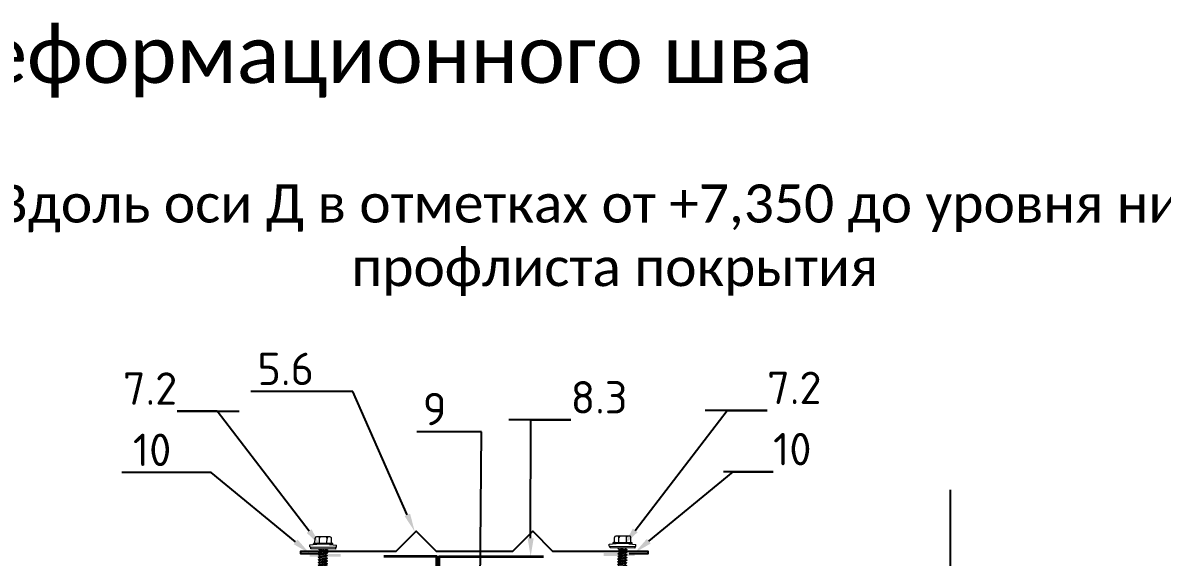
# Model space of a CAD drawing. Header units: millimetres. Extents: x -3689 to 3021565, y -698052 to -604547.
# Drawn here: x 2758079 to 2758677, y -667016 to -666736 of the extents above; entities that cross this region are included whole.
import ezdxf
from ezdxf import colors
from ezdxf.entities.mleader import LeaderData, LeaderLine
from ezdxf.math import Vec2, Vec3

# ---------------------------------------------------------------- set-up
doc = ezdxf.new("R2010")
doc.units = ezdxf.units.MM
doc.header["$PDMODE"] = 35
doc.linetypes.add('CENTER', pattern=[50.800000000000004, 31.75, -6.35, 6.35, -6.35])
doc.layers.get('0').update_dxf_attribs({"lineweight": 0})
doc.layers.get('Defpoints').update_dxf_attribs({"color": 4})
for name, color, linetype in [('A-DOOR-IDEN', 12, 'Continuous'), ('A-FLOR-IDEN', 14, 'Continuous'), ('A-WALL-PATT', 181, 'Continuous'), ('S-GRID', 133, 'CENTER'), ('S-METL', 14, 'Continuous'), ('S-WALL-PATT', 181, 'Continuous')]:
    doc.layers.add(name, color=color, linetype=linetype)
doc.layers.add('A-FLOR-DIMS', color=133, linetype='Continuous', lineweight=0)
doc.styles.add('Calibri', font='calibri.ttf')
doc.styles.add('GOST 2.304', font='CS_Gost2304.shx')
doc.styles.add('ЕСКД', font='isocpeur.ttf')
doc.dimstyles.new('001.5', dxfattribs={"dimscale": 10, "dimtxt": 1.5, "dimasz": 0.7, "dimexe": 0.5, "dimexo": 0, "dimgap": 0.3, "dimtad": 1, "dimdec": 0, "dimrnd": 0.001, "dimtxsty": 'GOST 2.304', "dimblk": 'ARCHTICK', "dimcen": 0, "dimdle": 0.5, "dimclrd": 256, "dimclre": 256, "dimclrt": 256, "dimadec": 0, "dimazin": 2, "dimtfac": 0.75, "dimtdec": 0, "dimtmove": 1, "dimatfit": 3, "dimfxl": 1, "dimtolj": 1, "dimarcsym": 0})

# ---------------------------------------------------------------- blocks, each defined once
blk = doc.blocks.new('_ARCHTICK')
at = {"color": 0, "linetype": 'ByBlock', "const_width": 0.15}
blk.add_lwpolyline([(-0.5, -0.5), (0.5, 0.5)], dxfattribs=at)
blk = doc.blocks.new('*D595')
at = {"layer": 'A-FLOR-DIMS', "lineweight": -2, "ltscale": 10, "transparency": 16777216}
for p, q in [((2758565.491546376, -666981.1369275539), (2758565.491546376, -667378.5630404346)), ((2758745.794077674, -667030.1082602887), (2758745.794077674, -667378.5630404346)), ((2758560.491546376, -667373.5630404346), (2758750.794077674, -667373.5630404346))]:
    blk.add_line(p, q, dxfattribs=at)
at = {"layer": 'Defpoints', "color": 0, "ltscale": 10, "transparency": 16777216}
for p in [(2758565.491546376, -666981.1369275539), (2758745.794077674, -667030.1082602887), (2758745.794077674, -667373.5630404346)]:
    blk.add_point(p, dxfattribs=at)
at = {"layer": 'A-FLOR-DIMS', "lineweight": -2, "ltscale": 10, "transparency": 16777216, "xscale": 7, "yscale": 7, "zscale": 7, "rotation": 180}
blk.add_blockref('_ARCHTICK', (2758565.491546376, -667373.5630404346), dxfattribs=at)
at = {"layer": 'A-FLOR-DIMS', "lineweight": -2, "ltscale": 10, "transparency": 16777216, "xscale": 7, "yscale": 7, "zscale": 7}
blk.add_blockref('_ARCHTICK', (2758745.794077674, -667373.5630404346), dxfattribs=at)
at = {"layer": 'A-FLOR-DIMS', "ltscale": 10, "transparency": 16777216, "insert": (2758655.642812025, -667363.0630404346), "char_height": 15, "attachment_point": 5, "style": 'GOST 2.304'}
blk.add_mtext('\\A1;180', dxfattribs=at)
blk = doc.blocks.new('НФ58')
blk.add_lwpolyline([(81.2132034355891, -1), (91.2132034355891, -1), (91.2132034355891, 0), (41.21320343558909, 0), (30.60660171776544, 10.60660171776544), (20, 0), (-20, 0), (-30.60660171782365, 10.60660171776544), (-41.21320343558909, 0), (-91.2132034355891, 0), (-91.2132034355891, -1), (-81.2132034355891, -1)])
blk = doc.blocks.new('*U530')
at = {"lineweight": 0}
blk.add_hatch(color=0, dxfattribs=at).paths.add_polyline_path([(6.500028934155127, -0.9992351740365836), (-6.500028934155127, -0.9992351740365865), (-6.500028934155127, -1.443296356685747e-15), (6.500028934155127, 1.443296356685747e-15)])
at = {"color": 0, "lineweight": 0}
for p, q in [((-1.75979577822, 17.76911293662852), (0.0001427191382348255, 19.00156603410142)), ((0.0001427191382348255, 19.00156603410142), (1.760204217272982, 17.76928860001499)), ((2.464332430994543, 12.81131470232504), (-2.463710926611387, 11.94262127106777)), ((-1.75969064364472, 12.34904072748032), (-2.463710926611387, 11.94262127106777)), ((1.269850955752187, 14.00874446512899), (-2.463640661277172, 13.35062126943376)), ((-1.759620378325057, 13.75704072578811), (-2.463640661277172, 13.35062126943376)), ((-1.759660946023363, 12.94413154770155), (-2.463640661277172, 13.35062126943376)), ((-1.75979577822, 17.77512051083614), (-1.759595558345612, 13.76304829795845)), ((1.760312148020601, 12.4048952459707), (-1.759731211357578, 11.53613154939376)), ((1.760352715740735, 13.21780442399904), (-1.75969064364472, 12.34904072748032)), ((-1.759660946016087, 12.94413154770155), (-1.75969064364472, 12.34904072748032)), ((1.760382413362092, 13.81289524427848), (-1.759660946016087, 12.94413154770155)), ((-0.73936477863754, 14.00884473376209), (-1.759620378303229, 13.75704072578811)), ((2.112392185430505, 14.00870241870871), (-0.73936477863754, 14.00884473376209)), ((1.760204217280258, 17.77529617422261), (1.760392185868111, 14.00871998502408)), ((1.760312148035152, 12.4048952459707), (1.760281366463457, 11.78808375616791)), ((2.464332430994543, 12.81131470232504), (1.760312148020601, 12.4048952459707)), ((1.760382413362092, 13.81289524427848), (1.760351631783121, 13.19608375453391)), ((2.464332430994543, 12.81131470232504), (1.760352715740735, 13.21780442399904)), ((2.099570586164188, 14.00870305852732), (1.760382413362092, 13.81289524427848)), ((2.464051369635853, 7.179314708977475), (-2.463991987948249, 6.31062127777841)), ((-1.759971704996135, 6.717040734132754), (-2.463991987948249, 6.31062127777841)), ((-1.760012272723545, 5.904131556046196), (-2.463991987948249, 6.31062127777841)), ((2.464121634970069, 8.587314707343468), (-2.463921722635862, 7.718621276086197)), ((-1.759901439669195, 8.12504073244054), (-2.463921722635862, 7.718621276086197)), ((-1.759942007382053, 7.312131554412192), (-2.463921722635862, 7.718621276086197)), ((2.46419190031156, 9.995314705651255), (-2.46385145729437, 9.126621274393985)), ((-1.759831174327704, 9.533040730806535), (-2.46385145729437, 9.126621274393985)), ((-1.759871742040562, 8.720131552719979), (-2.46385145729437, 9.126621274393985)), ((2.464262165653051, 11.40331470395904), (-2.463781191952878, 10.53462127275998)), ((-1.759760908986212, 10.94104072911432), (-2.463781191952878, 10.53462127275998)), ((-1.75980147669907, 10.12813155108597), (-2.463781191952878, 10.53462127275998)), ((-1.759731211357578, 11.53613154939376), (-2.463710926611387, 11.94262127106777)), ((1.760001389040553, 6.177804432401901), (-1.760041970337626, 5.309040735766758)), ((1.760031086669186, 6.772895252623131), (-1.760012272716269, 5.904131556046196)), ((-1.759942007374777, 7.312131554412192), (-1.7599727889683, 6.695320064609406)), ((1.760071654382044, 7.585804430709688), (-1.759971704996135, 6.717040734132754)), ((1.760101352010678, 8.180895250989126), (-1.759942007374777, 7.312131554412192)), ((1.760141919723536, 8.993804429017475), (-1.759901439669195, 8.12504073244054)), ((-1.759871742040562, 8.720131552719979), (-1.759901439669195, 8.12504073244054)), ((1.760171617337617, 9.588895249296913), (-1.759871742040562, 8.720131552719979)), ((1.760212185057751, 10.40180442732526), (-1.759831174327704, 9.533040730806535)), ((-1.75980147669907, 10.12813155108597), (-1.759831174327704, 9.533040730806535)), ((1.760241882679109, 10.99689524766291), (-1.75980147669907, 10.12813155108597)), ((1.760282450399243, 11.80980442569126), (-1.759760908986212, 10.94104072911432)), ((-1.759731211357578, 11.53613154939376), (-1.759760908986212, 10.94104072911432)), ((1.760031086669186, 6.772895252623131), (1.760000305097491, 6.156083762820346)), ((2.463981104301637, 5.771314710669687), (1.760001389040553, 6.177804432343693)), ((2.464051369635853, 7.179314708977475), (1.760031086669186, 6.772895252623131)), ((1.760101352010678, 8.180895250989126), (1.760070570438983, 7.564083761186341)), ((2.464051369635853, 7.179314708977475), (1.760071654382044, 7.585804430709688)), ((2.464121634970069, 8.587314707343468), (1.760101352010678, 8.180895250989126)), ((1.760171617352169, 9.588895249296913), (1.760140835780474, 8.972083759494128)), ((2.464121634970069, 8.587314707343468), (1.76014191971626, 8.993804429017475)), ((2.46419190031156, 9.995314705651255), (1.760171617337617, 9.588895249296913)), ((1.760241882693661, 10.99689524766291), (1.760211101121966, 10.38008375786012)), ((2.46419190031156, 9.995314705651255), (1.760212185057751, 10.40180442732526)), ((2.464262165653051, 11.40331470395904), (1.760241882679109, 10.99689524766291)), ((2.464262165653051, 11.40331470395904), (1.760282450399243, 11.80980442569126)), ((2.46377030829899, 1.547314715688118), (-2.464273049314216, 0.6786212844308461)), ((-1.760252766340273, 1.085040740785189), (-2.46427304930694, 0.6786212844308461)), ((-1.760293334060407, 0.2721315627568398), (-2.464273049314216, 0.6786212844308461)), ((2.463840573640482, 2.955314713995905), (-2.464202783972724, 2.086621282796841)), ((-1.760182501006057, 2.493040739151184), (-2.464202783972724, 2.086621282796841)), ((-1.760223068718916, 1.680131561064627), (-2.464202783972724, 2.086621282796841)), ((2.463910838960146, 4.363314712303692), (-2.464132518631233, 3.494621281104628)), ((-1.760112235679118, 3.901040737458971), (-2.464132518631233, 3.494621281104628)), ((-1.760152803377424, 3.088131559430622), (-2.464132518631233, 3.494621281104628)), ((2.463981104301637, 5.771314710669687), (-2.464062253289741, 4.902621279470623)), ((-1.760041970337626, 5.309040735766758), (-2.464062253289741, 4.902621279470623)), ((-1.760082538043208, 4.496131557738409), (-2.464062253289741, 4.902621279470623)), ((-1.760293334053131, 0.2721315627568398), (-1.76030691460619, -3.908666534005322e-16)), ((1.759750025339599, 1.140895259333775), (-1.760293334053131, 0.2721315627568398)), ((1.759790593045182, 1.953804437362124), (-1.760252766332997, 1.085040740785189)), ((-1.76022306871164, 1.680131561064627), (-1.760252766340273, 1.085040740785189)), ((1.759820290666539, 2.548895257641562), (-1.760223068718916, 1.680131561064627)), ((1.759860858379397, 3.361804435728119), (-1.760182501006057, 2.493040739151184)), ((-1.760152803377424, 3.088131559430622), (-1.760182501006057, 2.493040739151184)), ((1.759890556000755, 3.95689525594935), (-1.760152803377424, 3.088131559430622)), ((1.759931123720889, 4.769804434035906), (-1.760112235664566, 3.901040737458971)), ((-1.760082538035932, 4.496131557738409), (-1.760112235679118, 3.901040737458971)), ((1.759960821342246, 5.364895254315344), (-1.760082538043208, 4.496131557738409)), ((-1.760012272716269, 5.904131556046196), (-1.760043054287964, 5.287320066301619)), ((1.75972032770369, 0.545804439054337), (-0.4517616882585572, -1.003112455896365e-16)), ((2.463700042957499, 0.1393147173803305), (1.673376388229372, 3.715641990152666e-16)), ((1.759750025339599, 1.140895259333775), (1.759719243746076, 0.5240837695309898)), ((2.463700042957499, 0.1393147173803305), (1.75972032770369, 0.545804439054337)), ((2.46377030829899, 1.547314715688118), (1.759750025339599, 1.140895259333775)), ((1.759820290673815, 2.548895257641562), (1.759789509087568, 1.932083767896985)), ((2.46377030829899, 1.547314715688118), (1.759790593037906, 1.953804437362124)), ((2.463840573640482, 2.955314713995905), (1.759820290666539, 2.548895257641562)), ((1.759890556000755, 3.95689525594935), (1.75985977442906, 3.340083766204772)), ((2.463840573640482, 2.955314713995905), (1.759860858379397, 3.361804435728119)), ((2.463910838960146, 4.363314712303692), (1.759890556000755, 3.95689525594935)), ((1.759960821342246, 5.364895254315344), (1.759930039755999, 4.748083764512558)), ((2.463910838960146, 4.363314712303692), (1.759931123720889, 4.769804434035906)), ((2.463981104301637, 5.771314710669687), (1.759960821327694, 5.364895254315344)), ((2.463700042957499, 0.1393147173803305), (2.222372062249633, 4.934657265586468e-16)), ((6.499971000332154, 0.001566034101416869), (6.500028934155127, -0.9992351740365836)), ((-6.999971091820045, -0.9992351740365866), (-6.999913204039332, -1.999240946024658)), ((7.000028934984586, -0.9992351740365835), (-6.999971091820045, -0.9992351740365866)), ((-6.999971091820045, -0.9992351740365866), (-6.999971091820045, -1.999235174036587)), ((-3.372512593312422, -2.360930037742948), (-6.999971091820045, -1.999235174036587)), ((-5.042529794140137, -2.36092890793225), (4.957470193156043, -2.360429864318575)), ((-5.042529794140137, -2.36092890793225), (-5.042504841956543, -2.860928907291965)), ((-5.042504841956543, -2.860928907291965), (4.957495145325085, -2.860429863678291)), ((-4.372512593326974, -2.360930037742948), (4.28745299234288, -2.360428734507877)), ((-4.372466748827719, -3.152888939424885), (-4.372330301179318, -5.510008432378529)), ((-2.01065795654722, -3.152687751920895), (-2.010521505289943, -5.509871713235045)), ((-2.010653540746716, -3.228970242373181), (-2.010521505289943, -5.509871713235045)), ((1.925690043317446, -3.152571722050198), (1.925826488215536, -5.509643848228735)), ((7.000086822110463, -1.99922954221256), (3.287452992371983, -2.360428734507877)), ((4.287498841193157, -3.152463260455988), (4.287635284337741, -5.509507129143458)), ((4.957470193156043, -2.360429864318575), (4.957495145325085, -2.860429863678291)), ((7.000028934984586, -0.9992351740365835), (7.000086822103187, -1.99922954221256)), ((7.000028934991862, -0.9992351740365835), (7.000028934991862, -1.999235174036584)), ((-3.58501512947987, -6.297232458076908), (3.50041125866119, -6.296822300821078))]:
    blk.add_line(p, q, dxfattribs=at)
blk.add_lwpolyline([(6.500028934155127, -0.9992351740365836), (-6.500028934155127, -0.9992351740365865), (-6.500028934155127, -1.443296356685747e-15), (6.500028934155127, 1.443296356685747e-15)], close=True, dxfattribs=at)
for centre, start, end in [((-3.585060702433111, -5.509962859388908), 180.0033167038442, 270.0033167042611), ((-2.797791103977942, -5.509917286399288), 270.0033167042611, 0.003316703844216687), ((-1.22325190653646, -5.509826140245424), 180.0033167038442, 270.0033167042611), ((1.138556889469329, -5.509689421276563), 270.0033167042611, 0.003316703844216687), ((2.713096086903535, -5.509598275122698), 180.0033167038442, 270.0033167042611), ((3.500365685649742, -5.509552702133078), 270.0033167042611, 0.003316703844216687)]:
    blk.add_arc(centre, 0.7872696000000154, start, end, dxfattribs=at)
at = {"color": 0, "lineweight": 0, "extrusion": (0, 0, -1)}
for centre, major_axis, ratio, start_param, end_param in [((-5.164466747446568, -3.152934786339758), (-0.4695426015677405, -0.6378038454834557), 0.9999999999521482, 3.7001413829075, 4.077737360034711), ((-1.218657958088442, -3.152737986587455), (-0.4695426016314956, -0.6378038455700573), 0.9999999998798036, 0.9361447064777346, 1.313740683556781), ((1.133690044815013, -3.152620782959275), (-0.4695426015914638, -0.6378038455156804), 0.9999999999951029, 3.700141382885612, 4.077737360014203), ((5.079498840263115, -3.152423982799518), (-0.469542601613166, -0.6378038455451589), 0.9999999999374978, 0.9361447064519131, 1.313740683536806)]:
    blk.add_ellipse(centre, major_axis=major_axis, ratio=ratio, start_param=start_param, end_param=end_param, dxfattribs=at)
at = {"color": 0, "lineweight": 0, "extrusion": (0, 0, -0.9999999999999999)}
for centre, major_axis, ratio, start_param, end_param in [((-2.802657956068287, -3.152817035093905), (-0.4695426015830329, -0.6378038455042281), 0.9999999999820529, 3.700141382891477, 4.077737359997727), ((2.717690042794858, -3.152541734511033), (-0.469542601635972, -0.6378038455761381), 0.9999999998681064, 0.9361447064850439, 1.31374068359107)]:
    blk.add_ellipse(centre, major_axis=major_axis, ratio=ratio, start_param=start_param, end_param=end_param, dxfattribs=at)
at = {"color": 0, "lineweight": 0}
blk.add_open_spline([(0.0001427191455107831, 19.00156603415963), (0.05083747002936031, 18.23320035467623), (0.1406947712312066, 16.87125922471751), (0.8799432696832777, 15.33543048088905), (1.551164845863238, 14.82059633685276), (1.760358575389543, 14.67621029395378)], degree=3, knots=[0, 0, 0, 0, 2.306624246534305, 4.088530392190128, 4.845953933886731, 4.845953933886731, 4.845953933886731, 4.845953933886731], dxfattribs=at)
blk = doc.blocks.new('*U529')
at = {"color": 0, "rotation": 270}
blk.add_blockref('*U530', (0, -3.641531520770513e-12), dxfattribs=at)

msp = doc.modelspace()

# ---------------------------------------------------------------- hatches: boundary and pattern name
at = {"layer": 'S-WALL-PATT', "lineweight": 0, "ltscale": 10}
h = msp.add_hatch(color=250, dxfattribs=at)
h.dxf.hatch_style = 1
h.paths.add_polyline_path([(2758229.49940709, -667014.6353724177), (2758229.49940709, -667016.1470201607), (2758245.729769953, -667016.1470201607), (2758245.729769953, -667014.6353724177)])
h = msp.add_hatch(color=250, dxfattribs=at)
h.dxf.hatch_style = 1
h.paths.add_polyline_path([(2758399.965013939, -667014.2550624937), (2758399.965013939, -667015.7667102367), (2758383.734651077, -667015.7667102367), (2758383.734651077, -667014.2550624937)])

# ---------------------------------------------------------------- linework, layer by layer
at = {"layer": 'A-WALL-PATT', "color": 250, "lineweight": 35, "ltscale": 10}
msp.add_lwpolyline([(2758268.399418036, -667015.896812945), (2758296.049089403, -667015.896812945), (2758296.049089403, -667041.3174743768), (2758297.379656004, -667041.3174743768), (2758297.379656004, -667016.0740145717), (2758352.235476539, -667016.0740145717)], dxfattribs=at)
at = {"layer": 'S-GRID', "color": 250, "ltscale": 5}
msp.add_line((2758565.491546376, -666981.1369275539), (2758565.491546376, -667462.3549811665), dxfattribs=at)

# ---------------------------------------------------------------- block references
at = {"layer": 'S-METL', "color": 250}
msp.add_blockref('НФ58', (2758315.914324398, -667013.4128813705), dxfattribs=at)
at = {"layer": 'S-METL', "color": 250, "rotation": 269.2309881253707}
for p in [(2758236.458228156, -667012.0091372593), (2758393.603946777, -667011.6288273353)]:
    msp.add_blockref('*U529', p, dxfattribs=at)

# ---------------------------------------------------------------- texts
at = {"layer": 'A-DOOR-IDEN', "color": 250, "linetype": 'ByBlock', "ltscale": 500, "attachment_point": 5, "style": 'Calibri'}
for s, insert, char_height, width in [('Узлы крепления сэндвич-панелей в плане, в зоне деформационного шва', (2757763.882430757, -666756.5260073894), 30, 1605.070197592198), ('Вдоль оси Д в отметках от +7,350 до уровня низа профлиста покрытия', (2758389.543054413, -666850.1096476603), 20, 692.3264608246973)]:
    msp.add_mtext(s, dxfattribs=dict(at, insert=insert, char_height=char_height, width=width))

# ---------------------------------------------------------------- dimensions: what is measured, and where the dimension line sits
at = {"layer": 'A-FLOR-DIMS', "color": 250, "ltscale": 10}
dim = msp.add_linear_dim(base=(2758745.794077674, -667373.5630404346), p1=(2758565.491546376, -666981.1369275539), p2=(2758745.794077674, -667030.1082602887), dimstyle='001.5', dxfattribs=at)
dim.commit()
dim.dimension.update_dxf_attribs({"geometry": '*D595', "text_midpoint": (2758655.642812025, -667363.0630404346)})

# ---------------------------------------------------------------- leaders
at = {"layer": 'A-FLOR-IDEN', "color": 250}
ml = msp.add_multileader_mtext('Standard', dxfattribs=at)
ml.set_content('5.6', color=250, style='ЕСКД')
ml.set_leader_properties()
ml.build(insert=Vec2(0, 0))
ml.multileader.update_dxf_attribs({"text_left_attachment_type": 6, "text_right_attachment_type": 6, "dogleg_length": 20.96987534605703, "arrow_head_size": 9.600000000000001})
ctx = ml.context
ctx.base_point, ctx.char_height, ctx.arrow_head_size, ctx.landing_gap_size, ctx.plane_origin, ctx.plane_x_axis, ctx.plane_y_axis = Vec3(2758205.629065566, -666929.5208469644), 17, 9.600000000000001, 0, Vec3(2758306.753583326, -667004.3194751635), Vec3(1, 2.258681448315656e-12), Vec3(-2.258681448315656e-12, 1)
ctx.left_attachment, ctx.right_attachment = 6, 6
notes = []
notes.append((ctx, [(0, (1, 1, 0), (2758252.098940912, -666929.5208469644), (-1, -2.258681448315656e-12), 20.96987534605703, [(0, [(2758284.571725291, -667002.9506381417)], 0, [])])]))
ctx.mtext.insert, ctx.mtext.text_direction, ctx.mtext.rotation, ctx.mtext.width, ctx.mtext.flow_direction = Vec3(2758201.985165195, -666909.1208469645), Vec3(1, 2.258882650657248e-12), 2.258882650657248e-12, 204.6047927077777, 5
ml = msp.add_multileader_mtext('Standard', dxfattribs=at)
ml.set_content('7.2', color=250, style='ЕСКД')
ml.set_leader_properties()
ml.build(insert=Vec2(0, 0))
ml.multileader.update_dxf_attribs({"text_left_attachment_type": 6, "text_right_attachment_type": 6, "dogleg_length": 20.96987534605703, "arrow_head_size": 9.600000000000001})
ctx = ml.context
ctx.base_point, ctx.char_height, ctx.arrow_head_size, ctx.landing_gap_size, ctx.plane_origin = Vec3(2758134.430765525, -666939.8389821583), 17, 9.600000000000001, 0, Vec3(2758219.539628576, -667041.3067168528)
ctx.left_attachment, ctx.right_attachment, ctx.text_align_type = 6, 6, 2
notes.append((ctx, [(0, (1, 1, 0), (2758180.90064087, -666939.8389821583), (-1, 0), 20.96987534605703, [(0, [(2758235.026024517, -667010.305416655)], 0, [])])]))
ctx.mtext.insert, ctx.mtext.width, ctx.mtext.alignment, ctx.mtext.flow_direction = Vec3(2758159.930765525, -666919.4389821583), 77.51149692218215, 3, 5
ml = msp.add_multileader_mtext('Standard', dxfattribs=at)
ml.set_content('7.2', color=250, style='ЕСКД')
ml.set_leader_properties()
ml.build(insert=Vec2(0, 0))
ml.multileader.update_dxf_attribs({"text_left_attachment_type": 6, "text_right_attachment_type": 6, "dogleg_length": 20.96987534605703, "arrow_head_size": 9.600000000000001})
ctx = ml.context
ctx.base_point, ctx.char_height, ctx.arrow_head_size, ctx.landing_gap_size, ctx.plane_origin = Vec3(2758469.533655505, -666939.4586722343), 17, 9.600000000000001, 0, Vec3(2758409.924792453, -667040.9264069288)
ctx.left_attachment, ctx.right_attachment = 6, 6
notes.append((ctx, [(0, (1, 1, 0), (2758448.563780159, -666939.4586722343), (1, 0), 20.96987534605703, [(0, [(2758394.438396513, -667009.925106731)], 0, [])])]))
ctx.mtext.insert, ctx.mtext.width, ctx.mtext.flow_direction = Vec3(2758469.533655505, -666919.0586722343), 77.51149692218215, 5
ml = msp.add_multileader_mtext('Standard', dxfattribs=at)
ml.set_content('8.3', color=250, style='ЕСКД')
ml.set_leader_properties()
ml.build(insert=Vec2(0, 0))
ml.multileader.update_dxf_attribs({"text_left_attachment_type": 6, "text_right_attachment_type": 6, "dogleg_length": 20.96987534605703, "arrow_head_size": 9.600000000000001})
ctx = ml.context
ctx.base_point, ctx.char_height, ctx.arrow_head_size, ctx.landing_gap_size, ctx.plane_origin = Vec3(2758366.41989681, -666944.4285301532), 17, 9.600000000000001, 0, Vec3(2758328.086656384, -667048.4994448703)
ctx.left_attachment, ctx.right_attachment = 6, 6
notes.append((ctx, [(0, (1, 1, 0), (2758345.450021464, -666944.4285301532), (1, 0), 20.96987534605703, [(0, [(2758345.406478177, -667016.0740145717)], 0, [])])]))
ctx.mtext.insert, ctx.mtext.width, ctx.mtext.flow_direction = Vec3(2758366.41989681, -666924.0285301532), 77.51149692218215, 5
ml = msp.add_multileader_mtext('Standard', dxfattribs=at)
ml.set_content('9', color=250, style='ЕСКД')
ml.set_leader_properties()
ml.build(insert=Vec2(0, 0))
ml.multileader.update_dxf_attribs({"text_left_attachment_type": 6, "text_right_attachment_type": 6, "dogleg_length": 20.96987534605703, "arrow_head_size": 9.600000000000001})
ctx = ml.context
ctx.base_point, ctx.char_height, ctx.arrow_head_size, ctx.landing_gap_size, ctx.plane_origin = Vec3(2758290.219121499, -666950.6066756533), 17, 9.600000000000001, 0, Vec3(2758344.036954766, -667063.438790839)
ctx.left_attachment, ctx.right_attachment = 6, 6
notes.append((ctx, [(1, (1, 1, 0), (2758319.688996844, -666950.6066756533), (-1, 0), 20.96987534605703, [(0, [(2758318.722557283, -667043.69654556)], 0, [])])]))
ctx.mtext.insert, ctx.mtext.width, ctx.mtext.flow_direction = Vec3(2758288.786881304, -666930.2066756533), 77.51149692218215, 5
ml = msp.add_multileader_mtext('Standard', dxfattribs=at)
ml.set_content('10', color=250, style='ЕСКД')
ml.set_leader_properties()
ml.build(insert=Vec2(0, 0))
ml.multileader.update_dxf_attribs({"text_left_attachment_type": 6, "text_right_attachment_type": 6, "dogleg_length": 20.96987534605703, "arrow_head_size": 9.600000000000001})
ctx = ml.context
ctx.base_point, ctx.char_height, ctx.arrow_head_size, ctx.landing_gap_size, ctx.plane_origin = Vec3(2758139.827072068, -666971.9936018283), 17, 9.600000000000001, 0, Vec3(2758187.839684131, -667041.3067168528)
ctx.left_attachment, ctx.right_attachment, ctx.text_align_type = 6, 6, 2
notes.append((ctx, [(0, (1, 1, 0), (2758177.796947414, -666971.9936018283), (-1, 0), 20.96987534605703, [(0, [(2758229.4712766, -667014.4594284019)], 0, [])])]))
ctx.mtext.insert, ctx.mtext.width, ctx.mtext.alignment, ctx.mtext.flow_direction = Vec3(2758156.827072067, -666951.5936018284), 77.51149692218215, 3, 5
ml = msp.add_multileader_mtext('Standard', dxfattribs=at)
ml.set_content('10', color=250, style='ЕСКД')
ml.set_leader_properties()
ml.build(insert=Vec2(0, 0))
ml.multileader.update_dxf_attribs({"text_left_attachment_type": 6, "text_right_attachment_type": 6, "dogleg_length": 20.96987534605703, "arrow_head_size": 9.600000000000001})
ctx = ml.context
ctx.base_point, ctx.char_height, ctx.arrow_head_size, ctx.landing_gap_size, ctx.plane_origin = Vec3(2758472.637348962, -666971.6132919043), 17, 9.600000000000001, 0, Vec3(2758441.624736899, -667040.9264069288)
ctx.left_attachment, ctx.right_attachment = 6, 6
notes.append((ctx, [(0, (1, 1, 0), (2758451.667473616, -666971.6132919043), (1, 0), 20.96987534605703, [(0, [(2758399.993144429, -667014.0791184779)], 0, [])])]))
ctx.mtext.insert, ctx.mtext.width, ctx.mtext.flow_direction = Vec3(2758472.637348962, -666951.2132919044), 77.51149692218215, 5
for ctx, leaders in notes:
    for number, flags, end, landing, length, lines in leaders:
        leader = LeaderData()
        leader.index, (leader.has_last_leader_line, leader.has_dogleg_vector, leader.attachment_direction) = number, flags
        leader.last_leader_point, leader.dogleg_vector, leader.dogleg_length = Vec3(end), Vec3(landing), length
        for number, points, colour, breaks in lines:
            line = LeaderLine()
            line.index, line.vertices, line.color, line.breaks = number, Vec3.list(points), colors.encode_raw_color(colour), breaks
            leader.lines.append(line)
        ctx.leaders.append(leader)

doc.saveas('drawing.dxf')
